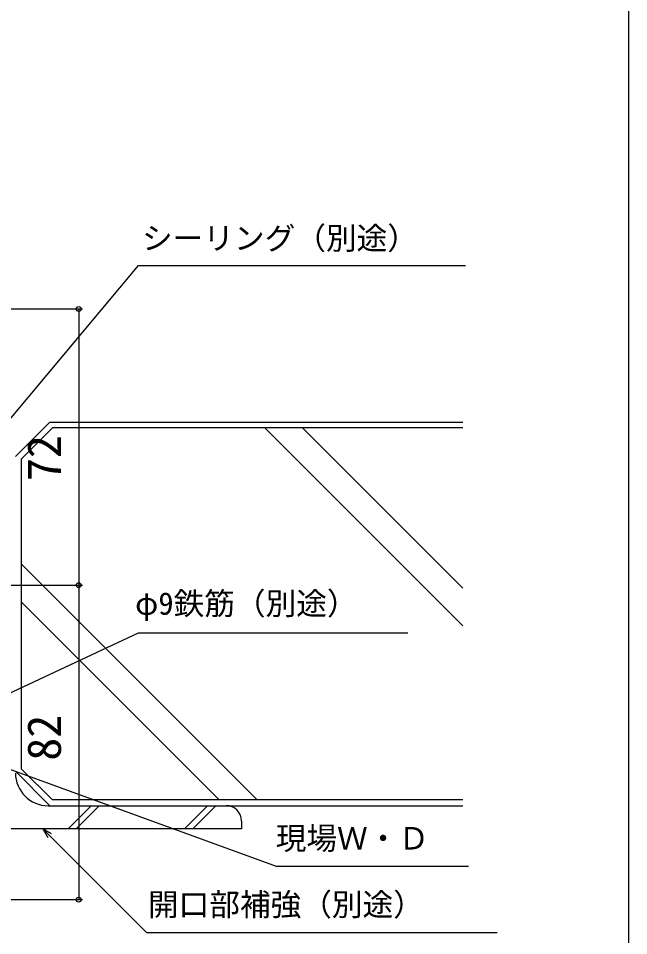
# Model space of a CAD drawing. Units: millimetres, scale not verified. Extents: x -525 to 525, y -783 to 779.
# Drawn here: x 365.8 to 525, y 145.7 to 384.9 of the extents above; entities that cross this region are included whole.
import ezdxf
from ezdxf.enums import TextEntityAlignment as Align

# ---------------------------------------------------------------- set-up
doc = ezdxf.new("R2010")
doc.units = ezdxf.units.MM
doc.header["$LTSCALE"] = 4
for name, color, linetype in [('0-7_YKK_D', 6, 'Continuous'), ('0-8_YKK_ZWAK', 7, 'Continuous'), ('0-9_YSS_K', 3, 'Continuous'), ('0-A_YSS_KE', 3, 'Continuous')]:
    doc.layers.add(name, color=color, linetype=linetype)
doc.styles.add('ＭＳ ゴシック', font='')
doc.styles.get('ＭＳ ゴシック').set_extended_font_data('MS Gothic')

msp = doc.modelspace()

# ---------------------------------------------------------------- linework, layer by layer
at = {"layer": '0-7_YKK_D'}
for p, q in [((337.044, 309.1), (382.51, 309.1)), ((381.51, 309.1), (381.51, 237.1)), ((361.51, 237.1), (382.51, 237.1)), ((361.51, 237.1), (382.51, 237.1)), ((381.51, 237.1), (381.51, 155.1)), ((328.21, 155.1), (382.51, 155.1))]:
    msp.add_line(p, q, dxfattribs=at)
for points in [[(351.974, 266.58), (353.614, 268.534), (397.132, 320.397), (482.468, 320.397)], [(352.543, 203.855), (354.854, 204.933), (397.15, 224.656), (467.358, 224.656)], [(359.01, 190.813), (361.406, 189.941), (433.064, 163.859), (483.18, 163.859)], [(374.405, 172.28), (372.119, 173.6), (373.439, 171.314)], [(372.119, 173.6), (373.922, 171.797), (399.228, 146.491), (490.713, 146.491)]]:
    msp.add_lwpolyline(points, dxfattribs=at)
for centre in [(381.51, 309.1), (381.51, 237.1), (381.51, 237.1), (381.51, 155.1)]:
    msp.add_circle(centre, 0.637, dxfattribs=at)
at = {"layer": '0-8_YKK_ZWAK'}
msp.add_lwpolyline([(-525, -782.9), (525, -782.9), (525, 747.1)], dxfattribs=at)
at = {"layer": '0-9_YSS_K'}
for p, q in [((366.51, 269.979), (374.631, 278.1)), ((481.7, 278.1), (374.631, 278.1)), ((481.7, 226.444), (430.044, 278.1)), ((439.944, 278.1), (481.7, 236.344)), ((428.05, 181.1), (366.51, 242.64)), ((418.15, 181.1), (366.51, 232.74)), ((481.7, 181.1), (374.631, 181.1)), ((378.734, 173.6), (384.734, 179.6)), ((380.856, 173.6), (386.856, 179.6)), ((409.14, 173.6), (415.14, 179.6)), ((411.261, 173.6), (417.261, 179.6)), ((424.01, 175.6), (424.01, 173.6)), ((424.01, 173.6), (359.01, 173.6))]:
    msp.add_line(p, q, dxfattribs=at)
msp.add_lwpolyline([(366.51, 269.979), (366.51, 189.221), (374.631, 181.1)], dxfattribs=at)
for centre, radius, start, end in [((373.51, 188.1), 8.5, 180, 270), ((420.01, 175.6), 4, 0, 90)]:
    msp.add_arc(centre, radius, start, end, dxfattribs=at)
at = {"layer": '0-A_YSS_KE'}
for p, q in [((374.01, 279.6), (365.01, 270.6)), ((374.01, 279.6), (481.7, 279.6)), ((365.01, 188.6), (374.01, 179.6)), ((373.51, 179.6), (420.01, 179.6)), ((374.01, 179.6), (481.7, 179.6))]:
    msp.add_line(p, q, dxfattribs=at)

# ---------------------------------------------------------------- texts
at = {"layer": '0-7_YKK_D', "style": 'ＭＳ ゴシック'}
for s, p in [('シーリング（別途）', (398.022, 322.863)), ('φ9鉄筋（別途）', (396.221, 227.621)), ('現場Ｗ・Ｄ', (432.917, 166.401)), ('開口部補強（別途）', (399.572, 149.138))]:
    msp.add_text(s, height=5.865, dxfattribs=at).set_placement(p, align=Align.BOTTOM_LEFT)
for s, p in [('72', (379.51, 264.236)), ('82', (379.51, 191.329))]:
    msp.add_text(s, height=8.798, rotation=90, dxfattribs=at).set_placement(p, align=Align.BOTTOM_LEFT)

doc.saveas('drawing.dxf')
